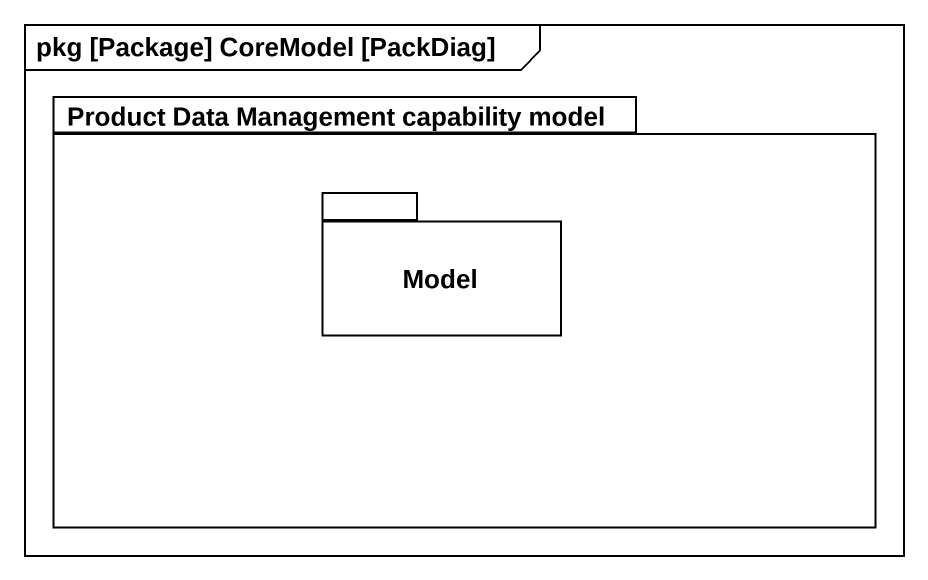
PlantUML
@startuml
mainframe pkg [Package] CoreModel [PackDiag]
package "Product Data Management capability model" as Product_Data_Management {
  package Model {
  }
}
@enduml
